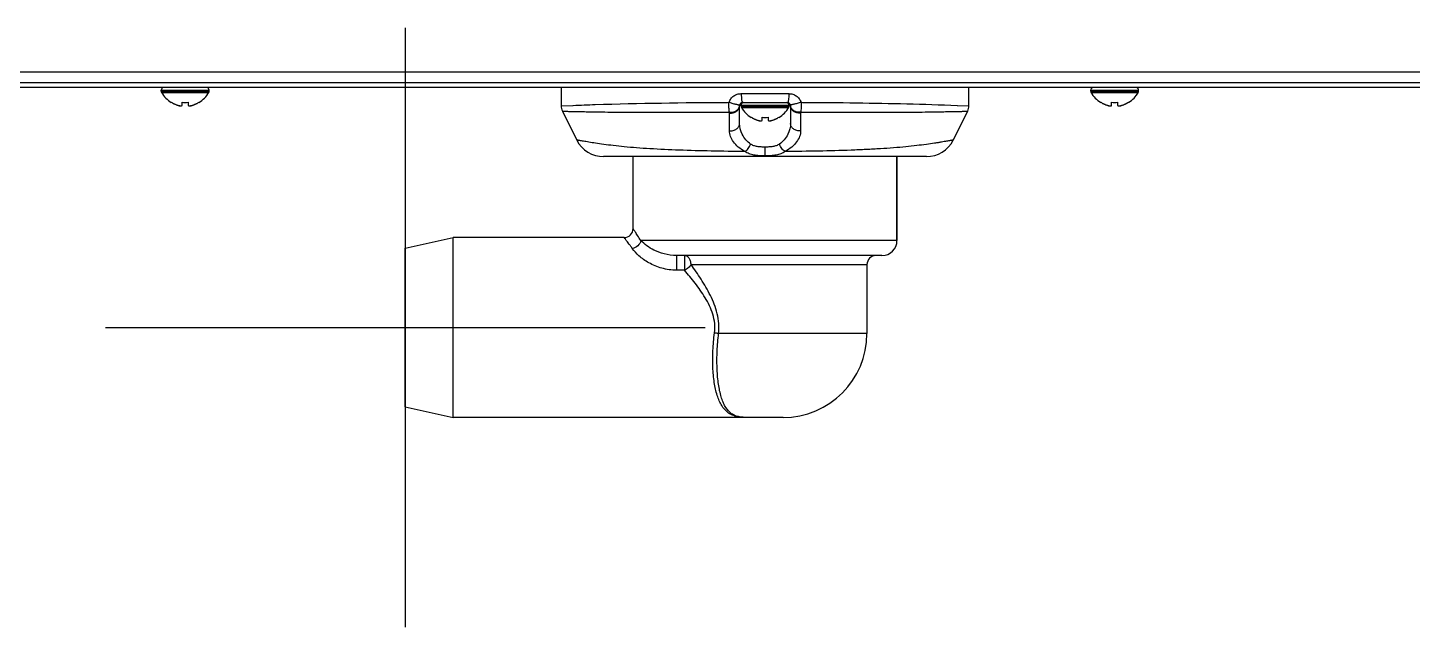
# Model space of a CAD drawing. Header units: millimetres. Extents: x -1686 to 4120, y -1850 to 2563.
# Drawn here: x 2055.2 to 2286.1, y -217.4 to -117.4 of the extents above; entities that cross this region are included whole.
import ezdxf

# ---------------------------------------------------------------- set-up
doc = ezdxf.new("R2010")
doc.units = ezdxf.units.MM
doc.header["$LTSCALE"] = 65.395
doc.layers.get('0').update_dxf_attribs({"linetype": 'CONTINUOUS'})
doc.layers.add('ASSI', color=7, linetype='CONTINUOUS')
doc.layers.add('GEOM', color=7, linetype='CONTINUOUS')

msp = doc.modelspace()

# ---------------------------------------------------------------- linework, layer by layer
at = {"color": 6}
for p, q in [((2118.18, -117.37), (2118.18, -217.37)), ((2068.18, -167.37), (2168.18, -167.37))]:
    msp.add_line(p, q, dxfattribs=at)
at = {"linetype": 'Continuous'}
for p, q in [((2079.18, -129.85), (2079.18, -129.81)), ((2080.98, -130.37), (2080.98, -129.81)), ((2081.98, -129.81), (2081.98, -130.37)), ((2083.78, -129.81), (2083.78, -129.85)), ((2234.18, -129.85), (2234.18, -129.81)), ((2235.98, -130.37), (2235.98, -129.81)), ((2236.98, -129.81), (2236.98, -130.37)), ((2238.78, -129.81), (2238.78, -129.85)), ((2175.88, -132.35), (2175.88, -132.31)), ((2177.68, -132.87), (2177.68, -132.31)), ((2178.68, -132.31), (2178.68, -132.87)), ((2180.48, -132.31), (2180.48, -132.35))]:
    msp.add_line(p, q, dxfattribs=at)
for centre, radius, start, end in [((2081.67, -125.76), 4.75, 238.4659, 241.0313), ((2081.66, -125.77), 4.75, 241.0316, 241.9926), ((2081.66, -125.77), 4.75, 241.9926, 243.3187), ((2081.66, -125.77), 4.74, 243.3188, 244.4598), ((2081.66, -125.77), 4.74, 244.4598, 245.4278), ((2081.66, -125.78), 4.73, 245.4278, 246.6825), ((2081.66, -125.78), 4.73, 246.6826, 247.4526), ((2081.65, -125.79), 4.72, 247.4524, 248.9975), ((2081.65, -125.8), 4.72, 248.9977, 249.4819), ((2081.65, -125.81), 4.7, 249.4813, 251.5344), ((2081.64, -125.83), 4.68, 251.535, 252.6227), ((2081.64, -125.84), 4.67, 252.6228, 253.6051), ((2081.63, -125.87), 4.64, 253.6036, 255.6824), ((2080.73, -128.38), 2.01, 262.7256, 264.8598), ((2080.73, -128.4), 1.98, 264.8627, 265.7144), ((2080.73, -128.41), 1.97, 265.714, 266.9766), ((2080.73, -128.42), 1.96, 266.9771, 268.0037), ((2080.73, -128.43), 1.95, 268.0037, 269.0738), ((2080.73, -128.43), 1.95, 269.0741, 270.1995), ((2080.73, -128.43), 1.95, 270.1995, 271.1541), ((2080.73, -128.43), 1.95, 271.1545, 272.3767), ((2080.73, -128.42), 1.96, 272.3765, 273.2159), ((2080.73, -128.41), 1.97, 273.2167, 274.6016), ((2080.73, -128.4), 1.98, 274.6009, 275.2558), ((2080.73, -128.37), 2.01, 275.2585, 277.2741), ((2081.48, -126.06), 3.79, 262.4013, 269.9911), ((2081.48, -126.06), 3.79, 270.0089, 277.5987), ((2082.23, -128.37), 2.01, 262.7259, 264.7415), ((2082.23, -128.4), 1.98, 264.7442, 265.3991), ((2082.23, -128.41), 1.97, 265.3984, 266.7833), ((2082.23, -128.42), 1.96, 266.7841, 267.6235), ((2082.23, -128.43), 1.96, 267.6234, 268.8455), ((2082.23, -128.43), 1.95, 268.8459, 270.9258), ((2082.23, -128.43), 1.95, 270.9261, 271.9964), ((2082.23, -128.42), 1.96, 271.9964, 273.0228), ((2082.23, -128.41), 1.97, 273.0233, 274.286), ((2082.23, -128.4), 1.98, 274.2856, 275.1372), ((2082.23, -128.38), 2.01, 275.1401, 277.2744), ((2081.33, -125.87), 4.64, 284.3176, 286.3964), ((2081.32, -125.84), 4.67, 286.3949, 287.3772), ((2081.32, -125.83), 4.68, 287.3773, 288.465), ((2081.31, -125.81), 4.7, 288.4656, 290.5187), ((2081.31, -125.8), 4.72, 290.5181, 291.0023), ((2081.31, -125.79), 4.72, 291.0025, 292.5476), ((2081.3, -125.78), 4.73, 292.5474, 293.3174), ((2081.3, -125.78), 4.73, 293.3175, 294.5722), ((2081.3, -125.77), 4.74, 294.5722, 295.5402), ((2081.3, -125.77), 4.74, 295.5402, 296.6812), ((2081.3, -125.77), 4.75, 296.6813, 298.0074), ((2081.3, -125.77), 4.75, 298.0074, 298.9684), ((2081.29, -125.76), 4.75, 298.9687, 301.5341), ((2236.67, -125.76), 4.75, 238.4659, 241.0313), ((2236.66, -125.77), 4.75, 241.0316, 241.9926), ((2236.66, -125.77), 4.75, 241.9926, 243.3187), ((2236.66, -125.77), 4.74, 243.3188, 244.4598), ((2236.66, -125.77), 4.74, 244.4598, 245.4278), ((2236.66, -125.78), 4.73, 245.4278, 246.6825), ((2236.66, -125.78), 4.73, 246.6826, 247.4526), ((2236.65, -125.79), 4.72, 247.4524, 248.9975), ((2236.65, -125.8), 4.72, 248.9977, 249.4819), ((2236.65, -125.81), 4.7, 249.4813, 251.5344), ((2236.64, -125.83), 4.68, 251.535, 252.6227), ((2236.64, -125.84), 4.67, 252.6228, 253.6051), ((2236.63, -125.87), 4.64, 253.6036, 255.6824), ((2235.73, -128.38), 2.01, 262.7256, 264.8598), ((2235.73, -128.4), 1.98, 264.8627, 265.7144), ((2235.73, -128.41), 1.97, 265.714, 266.9766), ((2235.73, -128.42), 1.96, 266.9771, 268.0037), ((2235.73, -128.43), 1.95, 268.0037, 269.0738), ((2235.73, -128.43), 1.95, 269.0741, 270.1995), ((2235.73, -128.43), 1.95, 270.1995, 271.1541), ((2235.73, -128.43), 1.95, 271.1545, 272.3767), ((2235.73, -128.42), 1.96, 272.3765, 273.2159), ((2235.73, -128.41), 1.97, 273.2167, 274.6016), ((2235.73, -128.4), 1.98, 274.6009, 275.2558), ((2235.73, -128.37), 2.01, 275.2585, 277.2741), ((2236.48, -126.06), 3.79, 262.4013, 269.9911), ((2236.48, -126.06), 3.79, 270.0089, 277.5987), ((2237.23, -128.37), 2.01, 262.7259, 264.7415), ((2237.23, -128.4), 1.98, 264.7442, 265.3991), ((2237.23, -128.41), 1.97, 265.3984, 266.7833), ((2237.23, -128.42), 1.96, 266.7841, 267.6235), ((2237.23, -128.43), 1.96, 267.6234, 268.8455), ((2237.23, -128.43), 1.95, 268.8459, 270.9258), ((2237.23, -128.43), 1.95, 270.9261, 271.9964), ((2237.23, -128.42), 1.96, 271.9964, 273.0228), ((2237.23, -128.41), 1.97, 273.0233, 274.286), ((2237.23, -128.4), 1.98, 274.2856, 275.1372), ((2237.23, -128.38), 2.01, 275.1401, 277.2744), ((2236.33, -125.87), 4.64, 284.3176, 286.3964), ((2236.32, -125.84), 4.67, 286.3949, 287.3772), ((2236.32, -125.83), 4.68, 287.3773, 288.465), ((2236.31, -125.81), 4.7, 288.4656, 290.5187), ((2236.31, -125.8), 4.72, 290.5181, 291.0023), ((2236.31, -125.79), 4.72, 291.0025, 292.5476), ((2236.3, -125.78), 4.73, 292.5474, 293.3174), ((2236.3, -125.78), 4.73, 293.3175, 294.5722), ((2236.3, -125.77), 4.74, 294.5722, 295.5402), ((2236.3, -125.77), 4.74, 295.5402, 296.6812), ((2236.3, -125.77), 4.75, 296.6813, 298.0074), ((2236.3, -125.77), 4.75, 298.0074, 298.9684), ((2236.29, -125.76), 4.75, 298.9687, 301.5341), ((2178.37, -128.26), 4.75, 238.4659, 241.0313), ((2178.36, -128.27), 4.75, 241.0316, 241.9926), ((2178.36, -128.27), 4.75, 241.9926, 243.3187), ((2178.36, -128.27), 4.74, 243.3188, 244.4598), ((2178.36, -128.27), 4.74, 244.4598, 245.4278), ((2178.36, -128.28), 4.73, 245.4278, 246.6825), ((2178.36, -128.28), 4.73, 246.6826, 247.4526), ((2178.35, -128.29), 4.72, 247.4524, 248.9975), ((2178.35, -128.3), 4.72, 248.9977, 249.4819), ((2178.35, -128.31), 4.7, 249.4813, 251.5344), ((2178.34, -128.33), 4.68, 251.535, 252.6227), ((2178.34, -128.34), 4.67, 252.6228, 253.6051), ((2178.33, -128.37), 4.64, 253.6036, 255.6824), ((2177.43, -130.88), 2.01, 262.7256, 264.8598), ((2177.43, -130.9), 1.98, 264.8627, 265.7144), ((2177.43, -130.91), 1.97, 265.714, 266.9766), ((2177.43, -130.92), 1.96, 266.9771, 268.0037), ((2177.43, -130.93), 1.95, 268.0037, 269.0738), ((2177.43, -130.93), 1.95, 269.0741, 270.1995), ((2177.43, -130.93), 1.95, 270.1995, 271.1541), ((2177.43, -130.93), 1.95, 271.1545, 272.3767), ((2177.43, -130.92), 1.96, 272.3765, 273.2159), ((2177.43, -130.91), 1.97, 273.2167, 274.6016), ((2177.43, -130.9), 1.98, 274.6009, 275.2558), ((2177.43, -130.87), 2.01, 275.2585, 277.2741), ((2178.18, -128.56), 3.79, 262.4013, 269.9911), ((2178.18, -128.56), 3.79, 270.0089, 277.5987), ((2178.93, -130.87), 2.01, 262.7259, 264.7415), ((2178.93, -130.9), 1.98, 264.7442, 265.3991), ((2178.93, -130.91), 1.97, 265.3984, 266.7833), ((2178.93, -130.92), 1.96, 266.7841, 267.6235), ((2178.93, -130.93), 1.96, 267.6234, 268.8455), ((2178.93, -130.93), 1.95, 268.8459, 270.9258), ((2178.93, -130.93), 1.95, 270.9261, 271.9964), ((2178.93, -130.92), 1.96, 271.9964, 273.0228), ((2178.93, -130.91), 1.97, 273.0233, 274.286), ((2178.93, -130.9), 1.98, 274.2856, 275.1372), ((2178.93, -130.88), 2.01, 275.1401, 277.2744), ((2178.03, -128.37), 4.64, 284.3176, 286.3964), ((2178.02, -128.34), 4.67, 286.3949, 287.3772), ((2178.02, -128.33), 4.68, 287.3773, 288.465), ((2178.01, -128.31), 4.7, 288.4656, 290.5187), ((2178.01, -128.3), 4.72, 290.5181, 291.0023), ((2178.01, -128.29), 4.72, 291.0025, 292.5476), ((2178, -128.28), 4.73, 292.5474, 293.3174), ((2178, -128.28), 4.73, 293.3175, 294.5722), ((2178, -128.27), 4.74, 294.5722, 295.5402), ((2178, -128.27), 4.74, 295.5402, 296.6812), ((2178, -128.27), 4.75, 296.6813, 298.0074), ((2178, -128.27), 4.75, 298.0074, 298.9684), ((2177.99, -128.26), 4.75, 298.9687, 301.5341)]:
    msp.add_arc(centre, radius, start, end, dxfattribs=at)
at = {"layer": 'ASSI', "linetype": 'Continuous'}
for p, q in [((2077.48, -127.77), (2085.48, -127.77)), ((2077.48, -127.97), (2077.48, -127.77)), ((2077.48, -127.97), (2085.48, -127.97)), ((2077.53, -128.17), (2085.43, -128.17)), ((2085.48, -127.97), (2085.48, -127.77)), ((2232.48, -127.77), (2240.48, -127.77)), ((2232.48, -127.97), (2232.48, -127.77)), ((2232.48, -127.97), (2240.48, -127.97)), ((2232.53, -128.17), (2240.43, -128.17)), ((2240.48, -127.97), (2240.48, -127.77)), ((2174.18, -130.27), (2182.18, -130.27)), ((2174.18, -130.47), (2174.18, -130.27)), ((2174.18, -130.47), (2182.18, -130.47)), ((2174.23, -130.67), (2182.13, -130.67)), ((2174.58, -129.87), (2181.78, -129.87)), ((2182.18, -130.47), (2182.18, -130.27)), ((2156.18, -150.87), (2156.18, -138.87)), ((2200.18, -152.87), (2200.18, -138.87)), ((2195.18, -156.87), (2195.18, -168.37))]:
    msp.add_line(p, q, dxfattribs=at)
for centre, radius, start, end in [((2077.88, -127.77), 0.4, 90, 180), ((2077.88, -127.97), 0.4, 180, 210.3012), ((2081.68, -125.75), 4.8, 210.3012, 238.5421), ((2081.28, -125.75), 4.8, 301.4579, 329.6988), ((2085.08, -127.77), 0.4, 0, 90), ((2085.08, -127.97), 0.4, 329.6988, 360), ((2232.88, -127.77), 0.4, 90, 180), ((2232.88, -127.97), 0.4, 180, 210.3012), ((2236.68, -125.75), 4.8, 210.3012, 238.5421), ((2236.28, -125.75), 4.8, 301.4579, 329.6988), ((2240.08, -127.77), 0.4, 0, 90), ((2240.08, -127.97), 0.4, 329.6988, 360), ((2174.58, -130.27), 0.4, 90, 180), ((2174.58, -130.47), 0.4, 180, 210.3012), ((2178.38, -128.25), 4.8, 210.3012, 238.5421), ((2177.98, -128.25), 4.8, 301.4579, 329.6988), ((2181.78, -130.27), 0.4, 0, 90), ((2181.78, -130.47), 0.4, 329.6988, 360)]:
    msp.add_arc(centre, radius, start, end, dxfattribs=at)
at = {"layer": 'GEOM', "linetype": 'Continuous'}
for p, q in [((2409.18, -124.77), (1650.78, -124.77)), ((2408.83, -126.57), (1651.13, -126.57)), ((2410.98, -127.37), (1650.78, -127.37)), ((2144.18, -127.37), (2144.18, -130.4)), ((2174.21, -128.37), (2182.15, -128.37)), ((2212.18, -130.4), (2212.18, -127.37)), ((2144.18, -130.4), (2146.13, -130.32)), ((2144.39, -131.29), (2146.8, -136.11)), ((2146.13, -130.32), (2146.18, -130.32)), ((2171.93, -129.82), (2172.18, -129.81)), ((2174.18, -130.37), (2173.93, -130.37)), ((2173.93, -133.33), (2173.93, -130.37)), ((2174.43, -129.87), (2181.93, -129.87)), ((2182.43, -130.37), (2182.18, -130.37)), ((2182.43, -130.37), (2182.43, -133.33)), ((2184.18, -129.81), (2184.43, -129.82)), ((2209.56, -136.11), (2211.97, -131.29)), ((2210.21, -130.32), (2210.25, -130.32)), ((2210.25, -130.32), (2212.18, -130.4)), ((2178.18, -138.87), (2178.18, -137.28)), ((2205.09, -138.87), (2151.27, -138.87)), ((2156.18, -150.87), (2156.18, -138.87)), ((2200.18, -138.87), (2200.18, -152.87)), ((2118.18, -154.12), (2126.18, -152.37)), ((2154.68, -152.37), (2126.18, -152.37)), ((2126.18, -182.37), (2126.18, -152.37)), ((2118.18, -180.62), (2118.18, -154.12)), ((2200.18, -152.87), (2157.45, -152.87)), ((2197.68, -155.37), (2163.41, -155.37)), ((2163.41, -155.37), (2163.41, -157.82)), ((2164.75, -155.37), (2164.75, -157.82)), ((2165.84, -156.87), (2195.18, -156.87)), ((2164.75, -157.82), (2163.41, -157.82)), ((2195.18, -168.37), (2170.44, -168.37)), ((2118.18, -180.62), (2126.18, -182.37)), ((2175.18, -182.37), (2126.18, -182.37)), ((2181.18, -182.37), (2175.18, -182.37)), ((2175.18, -182.37), (2175.18, -182.37)), ((2175.18, -182.37), (2175.18, -182.37))]:
    msp.add_line(p, q, dxfattribs=at)
for centre, radius, start, end in [((2146.18, -130.4), 2, 180, 206.5651), ((2174.19, -131.6), 1.94, 175.8774, 180.0644), ((2174.43, -130.37), 0.5, 90, 180), ((2172.91, -130.26), 1.03, 354.0374, 355.9341), ((2181.93, -130.37), 0.5, 0, 90), ((2183.45, -130.26), 1.03, 184.0652, 185.9617), ((2182.17, -131.61), 1.94, 359.9431, 4.1302), ((2210.18, -130.4), 2, 333.4349, 0), ((2151.27, -133.87), 5, 206.565, 270), ((2205.09, -133.87), 5, 270, 333.435), ((2154.68, -150.87), 1.5, 269.9998, 0.0003), ((2197.68, -152.87), 2.5, 270, 360), ((2163.82, -156.87), 2.02, 0.0188, 5.7499), ((2196.68, -156.87), 1.5, 90, 180), ((2167.2, -190.07), 21.94, 81.5204, 83.3205), ((2181.18, -168.37), 14, 270, 360)]:
    msp.add_arc(centre, radius, start, end, dxfattribs=at)
for points, knots in [([(2172.18, -129.81), (2172.25, -129.6), (2172.46, -129.2), (2172.94, -128.73), (2173.55, -128.44), (2173.99, -128.37), (2174.21, -128.37)], [0, 0, 0, 0, 0.251155, 0.501038, 0.750347, 1, 1, 1, 1]), ([(2174.21, -128.37), (2174.21, -128.56), (2174.22, -128.92), (2174.26, -129.38), (2174.32, -129.68), (2174.37, -129.83), (2174.41, -129.87), (2174.43, -129.87)], [0, 0, 0, 0, 0.372682, 0.689836, 0.905667, 0.966947, 1, 1, 1, 1]), ([(2182.15, -128.37), (2182.15, -128.56), (2182.14, -128.92), (2182.1, -129.38), (2182.04, -129.68), (2181.99, -129.83), (2181.95, -129.87), (2181.93, -129.87)], [0, 0, 0, 0, 0.372682, 0.689836, 0.905667, 0.966947, 1, 1, 1, 1]), ([(2182.15, -128.37), (2182.37, -128.37), (2182.81, -128.44), (2183.42, -128.73), (2183.9, -129.2), (2184.11, -129.6), (2184.18, -129.81)], [0, 0, 0, 0, 0.249653, 0.498962, 0.748845, 1, 1, 1, 1]), ([(2144.39, -131.29), (2144.39, -131.29), (2144.4, -131.29), (2144.41, -131.29), (2144.43, -131.29), (2144.46, -131.29), (2144.51, -131.29), (2144.57, -131.3), (2144.68, -131.3), (2144.85, -131.3), (2145.1, -131.31), (2145.4, -131.32), (2145.76, -131.33), (2146.17, -131.34), (2146.64, -131.35), (2147.38, -131.36), (2148.44, -131.38), (2149.89, -131.41), (2151.56, -131.43), (2153.45, -131.45), (2155.57, -131.46), (2157.89, -131.47), (2161.4, -131.47), (2166.21, -131.47), (2170.17, -131.47), (2172.25, -131.47)], [0, 0, 0, 0, 0.000246, 0.000554, 0.000985, 0.002217, 0.003941, 0.006159, 0.00887, 0.015775, 0.02466, 0.03553, 0.048392, 0.063251, 0.080114, 0.098987, 0.142781, 0.194656, 0.254608, 0.322585, 0.398483, 0.482115, 0.573189, 0.775718, 1, 1, 1, 1]), ([(2146.18, -130.32), (2147.41, -130.27), (2155.99, -129.98), (2164.57, -129.85), (2171.93, -129.82)], [0, 0, 0, 0, 0.143107, 1, 1, 1, 1]), ([(2172.25, -131.47), (2172.2, -131.23), (2172.15, -130.68), (2172.16, -130.12), (2172.18, -129.81)], [0, 0, 0, 0, 0.436731, 1, 1, 1, 1]), ([(2172.18, -129.81), (2172.4, -129.88), (2172.71, -129.97), (2173.11, -130.08), (2173.38, -130.14), (2173.61, -130.19), (2173.76, -130.22), (2173.86, -130.24), (2173.9, -130.24), (2173.93, -130.24), (2173.95, -130.23), (2173.95, -130.23)], [0, 0, 0, 0, 0.363518, 0.535495, 0.689644, 0.818343, 0.915363, 0.950528, 0.97624, 0.992425, 1, 1, 1, 1]), ([(2172.25, -131.61), (2172.46, -131.63), (2172.88, -131.6), (2173.44, -131.34), (2173.83, -130.91), (2173.93, -130.55), (2173.93, -130.37)], [0, 0, 0, 0, 0.270379, 0.530725, 0.772739, 1, 1, 1, 1]), ([(2172.25, -131.47), (2172.45, -131.49), (2172.85, -131.47), (2173.39, -131.26), (2173.79, -130.87), (2173.91, -130.53), (2173.93, -130.37)], [0, 0, 0, 0, 0.270009, 0.529557, 0.771752, 1, 1, 1, 1]), ([(2184.18, -129.81), (2183.96, -129.88), (2183.65, -129.97), (2183.25, -130.08), (2182.98, -130.14), (2182.75, -130.19), (2182.6, -130.22), (2182.5, -130.24), (2182.46, -130.24), (2182.43, -130.24), (2182.41, -130.23), (2182.41, -130.23)], [0, 0, 0, 0, 0.363522, 0.535498, 0.689646, 0.818343, 0.915363, 0.950528, 0.97624, 0.992425, 1, 1, 1, 1]), ([(2184.11, -131.47), (2183.91, -131.49), (2183.51, -131.47), (2182.97, -131.26), (2182.57, -130.87), (2182.45, -130.53), (2182.43, -130.37)], [0, 0, 0, 0, 0.27001, 0.529557, 0.771751, 1, 1, 1, 1]), ([(2184.11, -131.61), (2183.9, -131.63), (2183.48, -131.6), (2182.92, -131.34), (2182.53, -130.91), (2182.43, -130.55), (2182.43, -130.37)], [0, 0, 0, 0, 0.270379, 0.530725, 0.772739, 1, 1, 1, 1]), ([(2184.18, -129.81), (2184.2, -130.12), (2184.21, -130.68), (2184.16, -131.23), (2184.11, -131.47)], [0, 0, 0, 0, 0.563272, 1, 1, 1, 1]), ([(2184.11, -131.47), (2186.19, -131.47), (2190.15, -131.47), (2194.96, -131.47), (2198.47, -131.47), (2200.79, -131.46), (2202.91, -131.45), (2204.8, -131.43), (2206.47, -131.41), (2207.92, -131.38), (2209.14, -131.36), (2210.01, -131.34), (2210.6, -131.33), (2210.96, -131.32), (2211.26, -131.31), (2211.51, -131.3), (2211.68, -131.3), (2211.79, -131.3), (2211.85, -131.29), (2211.9, -131.29), (2211.94, -131.29), (2211.96, -131.29), (2211.97, -131.29), (2211.97, -131.29)], [0, 0, 0, 0, 0.22428, 0.426813, 0.517891, 0.601525, 0.677423, 0.745403, 0.805354, 0.857228, 0.901021, 0.936755, 0.951614, 0.964475, 0.975344, 0.984228, 0.991132, 0.993843, 0.99606, 0.997784, 0.999015, 0.999754, 1, 1, 1, 1]), ([(2184.43, -129.82), (2187.44, -129.83), (2196.03, -129.91), (2204.62, -130.11), (2210.21, -130.32)], [0, 0, 0, 0, 0.34994, 1, 1, 1, 1]), ([(2172.25, -134.57), (2172.46, -134.59), (2172.88, -134.56), (2173.44, -134.3), (2173.83, -133.87), (2173.93, -133.51), (2173.93, -133.33)], [0, 0, 0, 0, 0.270436, 0.530776, 0.772762, 1, 1, 1, 1]), ([(2175.78, -136.77), (2175.2, -136.36), (2174.29, -135.3), (2173.93, -133.95), (2173.93, -133.33)], [0, 0, 0, 0, 0.533739, 1, 1, 1, 1]), ([(2182.43, -133.33), (2182.43, -133.95), (2182.07, -135.3), (2181.16, -136.36), (2180.58, -136.77)], [0, 0, 0, 0, 0.466261, 1, 1, 1, 1]), ([(2184.11, -134.57), (2183.9, -134.59), (2183.48, -134.56), (2182.92, -134.3), (2182.53, -133.87), (2182.43, -133.51), (2182.43, -133.33)], [0, 0, 0, 0, 0.270436, 0.530776, 0.772761, 1, 1, 1, 1]), ([(2174.84, -138.02), (2172.96, -138.01), (2169.29, -137.96), (2163.99, -137.82), (2159.84, -137.63), (2156.8, -137.42), (2154.77, -137.24), (2152.95, -137.05), (2151.35, -136.85), (2149.98, -136.65), (2149, -136.49), (2148.34, -136.38), (2147.93, -136.31), (2147.59, -136.25), (2147.31, -136.2), (2147.1, -136.16), (2146.95, -136.14), (2146.87, -136.12), (2146.83, -136.11), (2146.81, -136.11), (2146.8, -136.11), (2146.8, -136.11)], [0, 0, 0, 0, 0.200474, 0.390811, 0.564779, 0.643695, 0.716198, 0.781535, 0.839025, 0.888116, 0.928437, 0.945244, 0.959801, 0.972105, 0.98216, 0.989971, 0.995545, 0.997494, 0.998886, 0.999722, 1, 1, 1, 1]), ([(2174.84, -138.02), (2174.44, -137.81), (2173.73, -137.35), (2172.9, -136.48), (2172.38, -135.55), (2172.25, -134.88), (2172.25, -134.57)], [0, 0, 0, 0, 0.297149, 0.559141, 0.790551, 1, 1, 1, 1]), ([(2184.11, -134.57), (2184.11, -134.88), (2183.98, -135.55), (2183.46, -136.48), (2182.63, -137.35), (2181.92, -137.81), (2181.52, -138.02)], [0, 0, 0, 0, 0.209447, 0.44086, 0.702851, 1, 1, 1, 1]), ([(2209.56, -136.11), (2209.56, -136.1), (2209.55, -136.11), (2209.54, -136.11), (2209.52, -136.11), (2209.49, -136.12), (2209.43, -136.13), (2209.36, -136.14), (2209.24, -136.17), (2209.05, -136.2), (2208.77, -136.25), (2208.43, -136.31), (2208.02, -136.38), (2207.56, -136.46), (2207.03, -136.55), (2206.2, -136.68), (2205.01, -136.85), (2203.41, -137.05), (2201.59, -137.24), (2199.56, -137.42), (2197.36, -137.57), (2194.99, -137.7), (2191.57, -137.85), (2187.07, -137.96), (2183.4, -138.01), (2181.52, -138.02)], [0, 0, 0, 0, 0.000278, 0.000626, 0.001113, 0.002505, 0.004455, 0.006962, 0.010028, 0.017839, 0.027894, 0.040198, 0.054754, 0.071561, 0.09061, 0.111882, 0.160973, 0.218462, 0.283799, 0.356301, 0.435216, 0.519769, 0.609186, 0.799522, 1, 1, 1, 1]), ([(2174.84, -138.02), (2175.05, -137.89), (2175.43, -137.51), (2175.68, -137.04), (2175.78, -136.77)], [0, 0, 0, 0, 0.468716, 1, 1, 1, 1]), ([(2178.18, -138.75), (2177.86, -138.75), (2177.24, -138.73), (2176.35, -138.63), (2175.53, -138.42), (2175.05, -138.17), (2174.84, -138.02)], [0, 0, 0, 0, 0.275621, 0.536586, 0.776528, 1, 1, 1, 1]), ([(2178.18, -137.28), (2177.96, -137.28), (2177.53, -137.27), (2176.9, -137.21), (2176.3, -137.07), (2175.94, -136.89), (2175.78, -136.77)], [0, 0, 0, 0, 0.263146, 0.520098, 0.765825, 1, 1, 1, 1]), ([(2180.58, -136.77), (2180.42, -136.89), (2180.06, -137.07), (2179.46, -137.21), (2178.83, -137.27), (2178.4, -137.28), (2178.18, -137.28)], [0, 0, 0, 0, 0.234173, 0.479901, 0.736854, 1, 1, 1, 1]), ([(2181.52, -138.02), (2181.31, -138.17), (2180.83, -138.42), (2180.01, -138.63), (2179.12, -138.73), (2178.5, -138.75), (2178.18, -138.75)], [0, 0, 0, 0, 0.22347, 0.463413, 0.724378, 1, 1, 1, 1]), ([(2181.52, -138.02), (2181.31, -137.89), (2180.93, -137.51), (2180.68, -137.04), (2180.58, -136.77)], [0, 0, 0, 0, 0.468708, 1, 1, 1, 1]), ([(2156.04, -154.19), (2155.94, -154.05), (2155.75, -153.79), (2155.49, -153.43), (2155.25, -153.12), (2155.06, -152.86), (2154.92, -152.68), (2154.83, -152.56), (2154.78, -152.49), (2154.74, -152.44), (2154.71, -152.4), (2154.69, -152.38), (2154.68, -152.37), (2154.68, -152.37)], [0, 0, 0, 0, 0.221991, 0.420074, 0.592071, 0.736044, 0.850193, 0.8956, 0.932995, 0.962213, 0.983158, 0.995773, 1, 1, 1, 1]), ([(2157.45, -152.87), (2157.28, -152.59), (2157.03, -152.19), (2156.72, -151.7), (2156.53, -151.41), (2156.39, -151.19), (2156.29, -151.04), (2156.23, -150.95), (2156.2, -150.91), (2156.19, -150.88), (2156.18, -150.87), (2156.18, -150.87)], [0, 0, 0, 0, 0.419838, 0.591836, 0.735853, 0.850067, 0.932933, 0.962176, 0.983141, 0.995768, 1, 1, 1, 1]), ([(2157.45, -152.87), (2157.4, -153.2), (2157.03, -153.82), (2156.38, -154.14), (2156.04, -154.19)], [0, 0, 0, 0, 0.49008, 1, 1, 1, 1]), ([(2163.41, -157.82), (2162.59, -157.82), (2160.98, -157.58), (2158.85, -156.7), (2157.2, -155.54), (2156.36, -154.63), (2156.04, -154.19)], [0, 0, 0, 0, 0.29046, 0.565602, 0.807948, 1, 1, 1, 1]), ([(2163.41, -155.37), (2162.72, -155.37), (2161.42, -155.18), (2159.35, -154.41), (2158.08, -153.51), (2157.45, -152.87)], [0, 0, 0, 0, 0.310695, 0.589393, 1, 1, 1, 1]), ([(2165.83, -156.67), (2165.82, -156.49), (2165.74, -156.16), (2165.5, -155.74), (2165.16, -155.44), (2164.89, -155.37), (2164.75, -155.37)], [0, 0, 0, 0, 0.285506, 0.549234, 0.784596, 1, 1, 1, 1]), ([(2165.84, -156.87), (2165.79, -156.97), (2165.64, -157.16), (2165.38, -157.42), (2165.08, -157.65), (2164.86, -157.77), (2164.75, -157.82)], [0, 0, 0, 0, 0.23802, 0.491156, 0.749157, 1, 1, 1, 1]), ([(2170.44, -168.37), (2170.5, -167.82), (2170.52, -166.7), (2170.25, -165.06), (2169.74, -163.5), (2168.87, -161.56), (2167.57, -159.34), (2166.42, -157.67), (2165.84, -156.87)], [0, 0, 0, 0, 0.131368, 0.262316, 0.391918, 0.519562, 0.766935, 1, 1, 1, 1]), ([(2169.75, -168.28), (2169.82, -167.76), (2169.84, -166.7), (2169.52, -165.16), (2168.94, -163.73), (2167.97, -161.97), (2166.57, -160), (2165.36, -158.52), (2164.75, -157.82)], [0, 0, 0, 0, 0.131829, 0.263115, 0.392812, 0.520358, 0.767279, 1, 1, 1, 1]), ([(2175.17, -182.37), (2174.84, -182.37), (2174.22, -182.35), (2173.35, -182.22), (2172.59, -181.95), (2171.72, -181.42), (2171.03, -180.58), (2170.52, -179.58), (2170.05, -178.31), (2169.66, -176.44), (2169.44, -173.94), (2169.46, -171.17), (2169.63, -169.25), (2169.75, -168.28)], [0, 0, 0, 0, 0.058019, 0.107864, 0.152731, 0.195647, 0.285427, 0.336183, 0.391972, 0.519392, 0.66651, 0.828779, 1, 1, 1, 1]), ([(2175.18, -182.37), (2174.88, -182.37), (2174.33, -182.35), (2173.56, -182.22), (2172.89, -181.95), (2172.11, -181.41), (2171.51, -180.57), (2171.07, -179.58), (2170.67, -178.31), (2170.33, -176.46), (2170.14, -173.98), (2170.16, -171.24), (2170.32, -169.34), (2170.44, -168.37)], [0, 0, 0, 0, 0.053422, 0.099123, 0.140648, 0.181218, 0.269301, 0.320373, 0.377019, 0.507247, 0.658022, 0.824409, 1, 1, 1, 1])]:
    msp.add_open_spline(points, degree=3, knots=knots, dxfattribs=at)
for points in [[(2172.25, -134.57), (2172.25, -133.58), (2172.25, -132.59), (2172.25, -131.61)], [(2184.11, -131.61), (2184.11, -132.59), (2184.11, -133.58), (2184.11, -134.57)]]:
    msp.add_open_spline(points, degree=3, dxfattribs=at)

doc.saveas('drawing.dxf')
